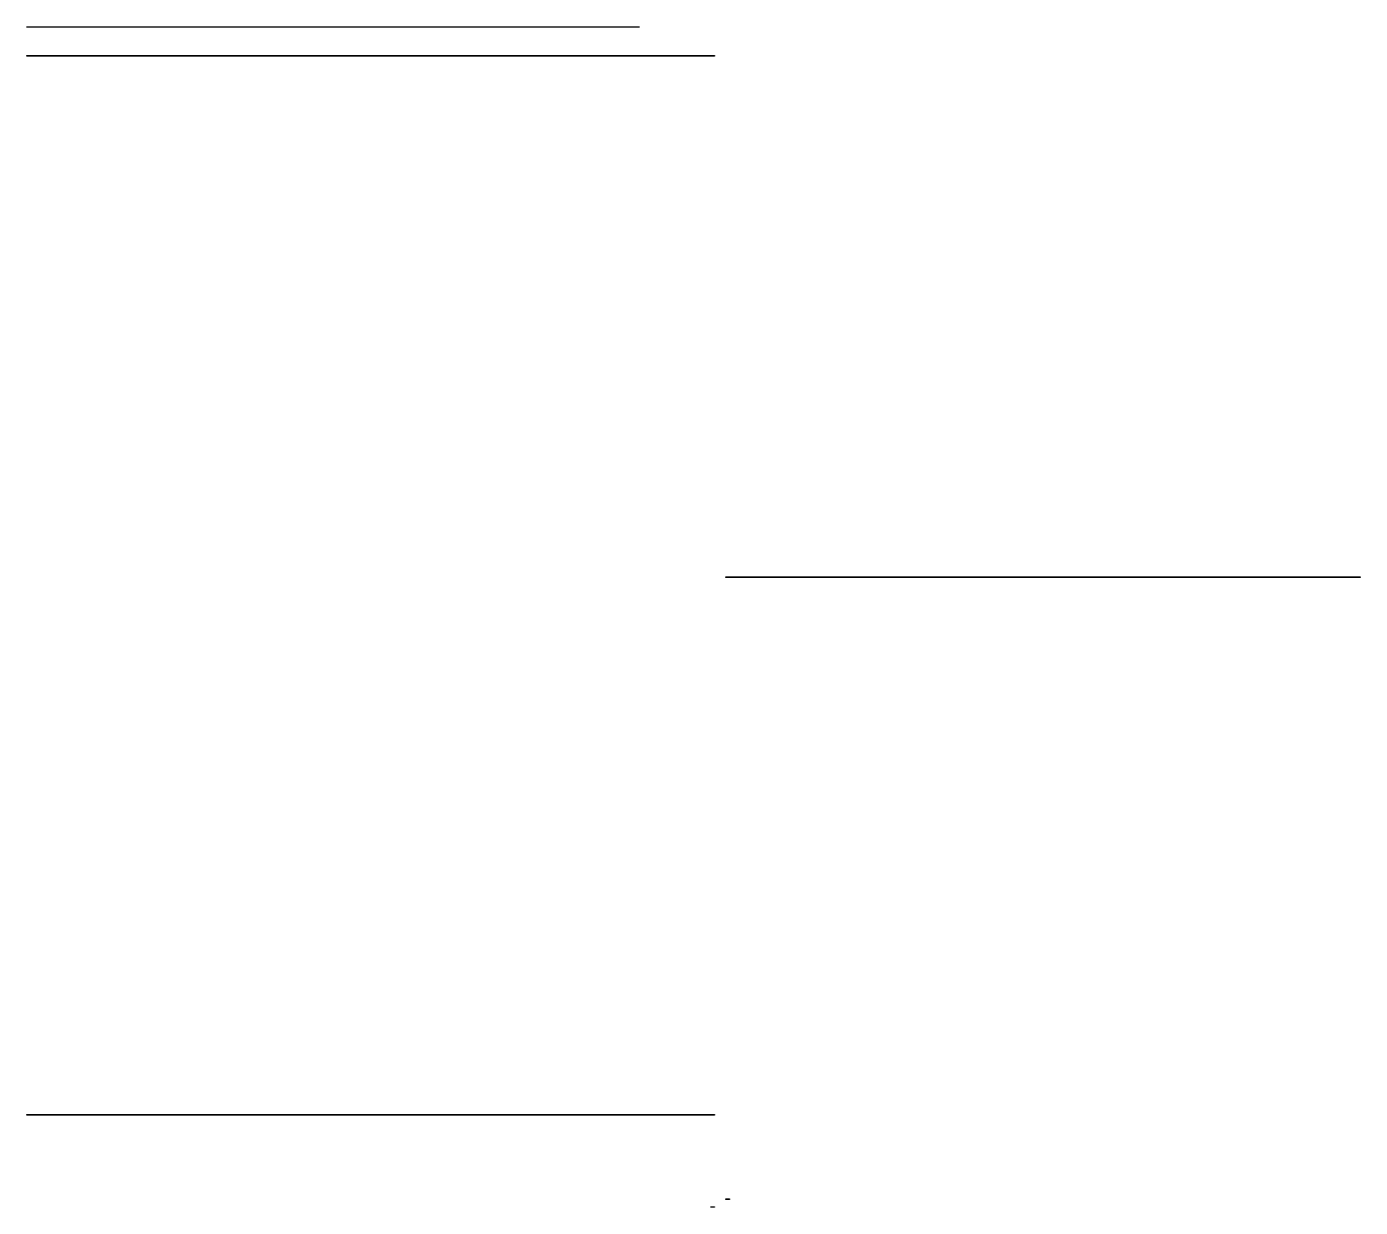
# Model space of a CAD drawing. Header units: millimetres. Extents: x -29.2 to 15.1, y -18.8 to 20.3.
import ezdxf

# ---------------------------------------------------------------- set-up
doc = ezdxf.new("R2010")
doc.units = ezdxf.units.MM

msp = doc.modelspace()

# ---------------------------------------------------------------- linework, layer by layer
for points in [[(-29.1645, 20.3075), (-29.1645, 20.3275), (-8.8445, 20.3275), (-8.8445, 20.3075)], [(-29.1645, 19.3475), (-29.1645, 19.3675), (-6.3445, 19.3675), (-6.3445, 19.3475)], [(-5.9645, 2.0625), (-5.9645, 2.0825), (15.080698, 2.0825), (15.080698, 2.0625)], [(-29.1645, -15.7725), (-29.1645, -15.7525), (-6.3445, -15.7525), (-6.3445, -15.7725)], [(-5.9645, -18.577326), (-5.9645, -18.557326), (-5.8445, -18.557326), (-5.8445, -18.577326)], [(-6.4645, -18.833732), (-6.4645, -18.813732), (-6.3445, -18.813732), (-6.3445, -18.833732)]]:
    msp.add_lwpolyline(points, close=True)

doc.saveas('drawing.dxf')
